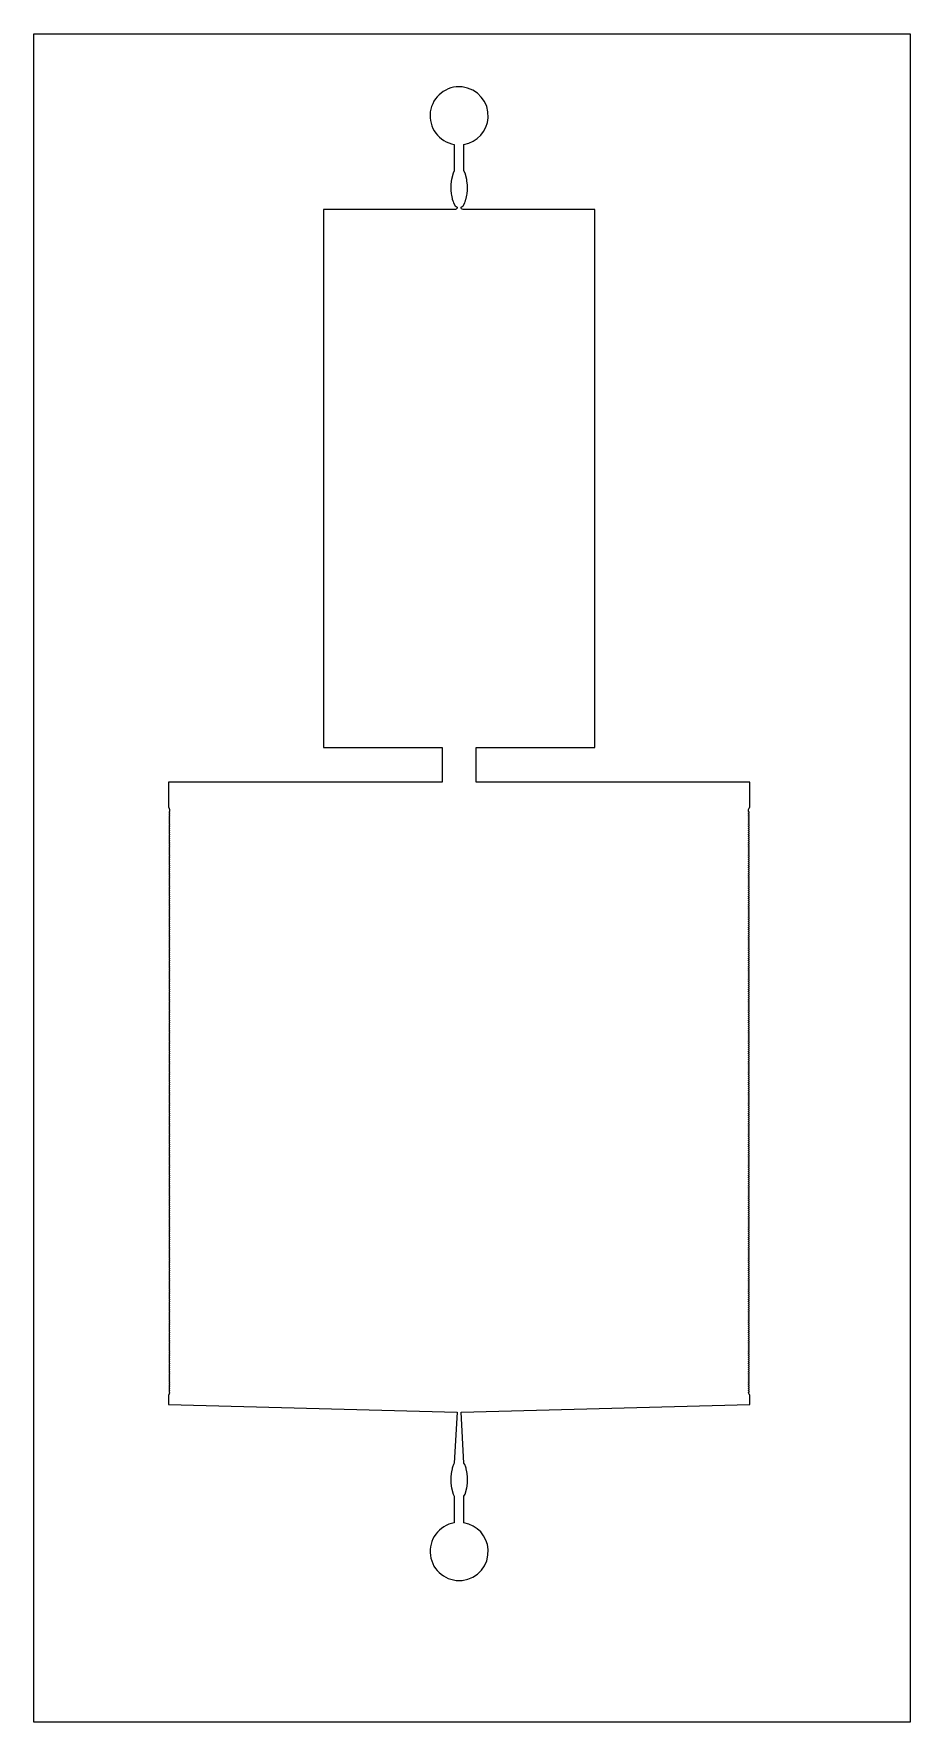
# Model space of a CAD drawing. Extents: x 505 to 23113, y 264 to 43835.
import ezdxf

# ---------------------------------------------------------------- set-up
doc = ezdxf.new("R2010")
doc.units = 13
doc.header["$MEASUREMENT"] = 0
doc.layers.add('box', color=7, linetype='Continuous')
doc.layers.add('Inlets Layer', color=7, linetype='Continuous', lineweight=0)

msp = doc.modelspace()

# ---------------------------------------------------------------- linework, layer by layer
at = {"layer": 'box'}
msp.add_lwpolyline([(505, 43835), (23113, 43835), (23113, 264), (505, 264)], close=True, dxfattribs=at)
at = {"layer": 'Inlets Layer'}
msp.add_lwpolyline([(11602, 6950), (11527, 8266), (18977, 8466), (18977, 8716), (18964, 8716), (18944, 8766), (18944, 8777, 0.774597), (18944, 8816), (18944, 8827, 0.774597), (18944, 8866), (18944, 8877, 0.774597), (18944, 8916), (18944, 8927, 0.774597), (18944, 8966), (18944, 8977, 0.774597), (18944, 9016), (18944, 9027, 0.774597), (18944, 9066), (18944, 9077, 0.774597), (18944, 9116), (18944, 9127, 0.774597), (18944, 9166), (18944, 9177, 0.774597), (18944, 9216), (18944, 9227, 0.774597), (18944, 9266), (18944, 9277, 0.774597), (18944, 9316), (18944, 9327, 0.774597), (18944, 9366), (18944, 9377, 0.774597), (18944, 9416), (18944, 9427, 0.774597), (18944, 9466), (18944, 9477, 0.774597), (18944, 9516), (18944, 9527, 0.774597), (18944, 9566), (18944, 9577, 0.774597), (18944, 9616), (18944, 9627, 0.774597), (18944, 9666), (18944, 9677, 0.774597), (18944, 9716), (18944, 9727, 0.774597), (18944, 9766), (18944, 9777, 0.774597), (18944, 9816), (18944, 9827, 0.774597), (18944, 9866), (18944, 9877, 0.774597), (18944, 9916), (18944, 9927, 0.774597), (18944, 9966), (18944, 9977, 0.774597), (18944, 10016), (18944, 10027, 0.774597), (18944, 10066), (18944, 10077, 0.774597), (18944, 10116), (18944, 10127, 0.774597), (18944, 10166), (18944, 10177, 0.774597), (18944, 10216), (18944, 10227, 0.774597), (18944, 10266), (18944, 10277, 0.774597), (18944, 10316), (18944, 10327, 0.774597), (18944, 10366), (18944, 10377, 0.774597), (18944, 10416), (18944, 10427, 0.774597), (18944, 10466), (18944, 10477, 0.774597), (18944, 10516), (18944, 10527, 0.774597), (18944, 10566), (18944, 10577, 0.774597), (18944, 10616), (18944, 10627, 0.774597), (18944, 10666), (18944, 10677, 0.774597), (18944, 10716), (18944, 10727, 0.774597), (18944, 10766), (18944, 10777, 0.774597), (18944, 10816), (18944, 10827, 0.774597), (18944, 10866), (18944, 10877, 0.774597), (18944, 10916), (18944, 10927, 0.774597), (18944, 10966), (18944, 10977, 0.774597), (18944, 11016), (18944, 11027, 0.774597), (18944, 11066), (18944, 11077, 0.774597), (18944, 11116), (18944, 11127, 0.774597), (18944, 11166), (18944, 11177, 0.774597), (18944, 11216), (18944, 11227, 0.774597), (18944, 11266), (18944, 11277, 0.774597), (18944, 11316), (18944, 11327, 0.774597), (18944, 11366), (18944, 11377, 0.774597), (18944, 11416), (18944, 11427, 0.774597), (18944, 11466), (18944, 11477, 0.774597), (18944, 11516), (18944, 11527, 0.774597), (18944, 11566), (18944, 11577, 0.774597), (18944, 11616), (18944, 11627, 0.774597), (18944, 11666), (18944, 11677, 0.774597), (18944, 11716), (18944, 11727, 0.774597), (18944, 11766), (18944, 11777, 0.774597), (18944, 11816), (18944, 11827, 0.774597), (18944, 11866), (18944, 11877, 0.774597), (18944, 11916), (18944, 11927, 0.774597), (18944, 11966), (18944, 11977, 0.774597), (18944, 12016), (18944, 12027, 0.774597), (18944, 12066), (18944, 12077, 0.774597), (18944, 12116), (18944, 12127, 0.774597), (18944, 12166), (18944, 12177, 0.774597), (18944, 12216), (18944, 12227, 0.774597), (18944, 12266), (18944, 12277, 0.774597), (18944, 12316), (18944, 12327, 0.774597), (18944, 12366), (18944, 12377, 0.774597), (18944, 12416), (18944, 12427, 0.774597), (18944, 12466), (18944, 12477, 0.774597), (18944, 12516), (18944, 12527, 0.774597), (18944, 12566), (18944, 12577, 0.774597), (18944, 12616), (18944, 12627, 0.774597), (18944, 12666), (18944, 12677, 0.774597), (18944, 12716), (18944, 12727, 0.774597), (18944, 12766), (18944, 12777, 0.774597), (18944, 12816), (18944, 12827, 0.774597), (18944, 12866), (18944, 12877, 0.774597), (18944, 12916), (18944, 12927, 0.774597), (18944, 12966), (18944, 12977, 0.774597), (18944, 13016), (18944, 13027, 0.774597), (18944, 13066), (18944, 13077, 0.774597), (18944, 13116), (18944, 13127, 0.774597), (18944, 13166), (18944, 13177, 0.774597), (18944, 13216), (18944, 13227, 0.774597), (18944, 13266), (18944, 13277, 0.774597), (18944, 13316), (18944, 13327, 0.774597), (18944, 13366), (18944, 13377, 0.774597), (18944, 13416), (18944, 13427, 0.774597), (18944, 13466), (18944, 13477, 0.774597), (18944, 13516), (18944, 13527, 0.774597), (18944, 13566), (18944, 13577, 0.774597), (18944, 13616), (18944, 13627, 0.774597), (18944, 13666), (18944, 13677, 0.774597), (18944, 13716), (18944, 13727, 0.774597), (18944, 13766), (18944, 13777, 0.774597), (18944, 13816), (18944, 13827, 0.774597), (18944, 13866), (18944, 13877, 0.774597), (18944, 13916), (18944, 13927, 0.774597), (18944, 13966), (18944, 13977, 0.774597), (18944, 14016), (18944, 14027, 0.774597), (18944, 14066), (18944, 14077, 0.774597), (18944, 14116), (18944, 14127, 0.774597), (18944, 14166), (18944, 14177, 0.774597), (18944, 14216), (18944, 14227, 0.774597), (18944, 14266), (18944, 14277, 0.774597), (18944, 14316), (18944, 14327, 0.774597), (18944, 14366), (18944, 14377, 0.774597), (18944, 14416), (18944, 14427, 0.774597), (18944, 14466), (18944, 14477, 0.774597), (18944, 14516), (18944, 14527, 0.774597), (18944, 14566), (18944, 14577, 0.774597), (18944, 14616), (18944, 14627, 0.774597), (18944, 14666), (18944, 14677, 0.774597), (18944, 14716), (18944, 14727, 0.774597), (18944, 14766), (18944, 14777, 0.774597), (18944, 14816), (18944, 14827, 0.774597), (18944, 14866), (18944, 14877, 0.774597), (18944, 14916), (18944, 14927, 0.774597), (18944, 14966), (18944, 14977, 0.774597), (18944, 15016), (18944, 15027, 0.774597), (18944, 15066), (18944, 15077, 0.774597), (18944, 15116), (18944, 15127, 0.774597), (18944, 15166), (18944, 15177, 0.774597), (18944, 15216), (18944, 15227, 0.774597), (18944, 15266), (18944, 15277, 0.774597), (18944, 15316), (18944, 15327, 0.774597), (18944, 15366), (18944, 15377, 0.774597), (18944, 15416), (18944, 15427, 0.774597), (18944, 15466), (18944, 15477, 0.774597), (18944, 15516), (18944, 15527, 0.774597), (18944, 15566), (18944, 15577, 0.774597), (18944, 15616), (18944, 15627, 0.774597), (18944, 15666), (18944, 15677, 0.774597), (18944, 15716), (18944, 15727, 0.774597), (18944, 15766), (18944, 15777, 0.774597), (18944, 15816), (18944, 15827, 0.774597), (18944, 15866), (18944, 15877, 0.774597), (18944, 15916), (18944, 15927, 0.774597), (18944, 15966), (18944, 15977, 0.774597), (18944, 16016), (18944, 16027, 0.774597), (18944, 16066), (18944, 16077, 0.774597), (18944, 16116), (18944, 16127, 0.774597), (18944, 16166), (18944, 16177, 0.774597), (18944, 16216), (18944, 16227, 0.774597), (18944, 16266), (18944, 16277, 0.774597), (18944, 16316), (18944, 16327, 0.774597), (18944, 16366), (18944, 16377, 0.774597), (18944, 16416), (18944, 16427, 0.774597), (18944, 16466), (18944, 16477, 0.774597), (18944, 16516), (18944, 16527, 0.774597), (18944, 16566), (18944, 16577, 0.774597), (18944, 16616), (18944, 16627, 0.774597), (18944, 16666), (18944, 16677, 0.774597), (18944, 16716), (18944, 16727, 0.774597), (18944, 16766), (18944, 16777, 0.774597), (18944, 16816), (18944, 16827, 0.774597), (18944, 16866), (18944, 16877, 0.774597), (18944, 16916), (18944, 16927, 0.774597), (18944, 16966), (18944, 16977, 0.774597), (18944, 17016), (18944, 17027, 0.774597), (18944, 17066), (18944, 17077, 0.774597), (18944, 17116), (18944, 17127, 0.774597), (18944, 17166), (18944, 17177, 0.774597), (18944, 17216), (18944, 17227, 0.774597), (18944, 17266), (18944, 17277, 0.774597), (18944, 17316), (18944, 17327, 0.774597), (18944, 17366), (18944, 17377, 0.774597), (18944, 17416), (18944, 17427, 0.774597), (18944, 17466), (18944, 17477, 0.774597), (18944, 17516), (18944, 17527, 0.774597), (18944, 17566), (18944, 17577, 0.774597), (18944, 17616), (18944, 17627, 0.774597), (18944, 17666), (18944, 17677, 0.774597), (18944, 17716), (18944, 17727, 0.774597), (18944, 17766), (18944, 17777, 0.774597), (18944, 17816), (18944, 17827, 0.774597), (18944, 17866), (18944, 17877, 0.774597), (18944, 17916), (18944, 17927, 0.774597), (18944, 17966), (18944, 17977, 0.774597), (18944, 18016), (18944, 18027, 0.774597), (18944, 18066), (18944, 18077, 0.774597), (18944, 18116), (18944, 18127, 0.774597), (18944, 18166), (18944, 18177, 0.774597), (18944, 18216), (18944, 18227, 0.774597), (18944, 18266), (18944, 18277, 0.774597), (18944, 18316), (18944, 18327, 0.774597), (18944, 18366), (18944, 18377, 0.774597), (18944, 18416), (18944, 18427, 0.774597), (18944, 18466), (18944, 18477, 0.774597), (18944, 18516), (18944, 18527, 0.774597), (18944, 18566), (18944, 18577, 0.774597), (18944, 18616), (18944, 18627, 0.774597), (18944, 18666), (18944, 18677, 0.774597), (18944, 18716), (18944, 18727, 0.774597), (18944, 18766), (18944, 18777, 0.774597), (18944, 18816), (18944, 18827, 0.774597), (18944, 18866), (18944, 18877, 0.774597), (18944, 18916), (18944, 18927, 0.774597), (18944, 18966), (18944, 18977, 0.774597), (18944, 19016), (18944, 19027, 0.774597), (18944, 19066), (18944, 19077, 0.774597), (18944, 19116), (18944, 19127, 0.774597), (18944, 19166), (18944, 19177, 0.774597), (18944, 19216), (18944, 19227, 0.774597), (18944, 19266), (18944, 19277, 0.774597), (18944, 19316), (18944, 19327, 0.774597), (18944, 19366), (18944, 19377, 0.774597), (18944, 19416), (18944, 19427, 0.774597), (18944, 19466), (18944, 19477, 0.774597), (18944, 19516), (18944, 19527, 0.774597), (18944, 19566), (18944, 19577, 0.774597), (18944, 19616), (18944, 19627, 0.774597), (18944, 19666), (18944, 19677, 0.774597), (18944, 19716), (18944, 19727, 0.774597), (18944, 19766), (18944, 19777, 0.774597), (18944, 19816), (18944, 19827, 0.774597), (18944, 19866), (18944, 19877, 0.774597), (18944, 19916), (18944, 19927, 0.774597), (18944, 19966), (18944, 19977, 0.774597), (18944, 20016), (18944, 20027, 0.774597), (18944, 20066), (18944, 20077, 0.774597), (18944, 20116), (18944, 20127, 0.774597), (18944, 20166), (18944, 20177, 0.774597), (18944, 20216), (18944, 20227, 0.774597), (18944, 20266), (18944, 20277, 0.774597), (18944, 20316), (18944, 20327, 0.774597), (18944, 20366), (18944, 20377, 0.774597), (18944, 20416), (18944, 20427, 0.774597), (18944, 20466), (18944, 20477, 0.774597), (18944, 20516), (18944, 20527, 0.774597), (18944, 20566), (18944, 20577, 0.774597), (18944, 20616), (18944, 20627, 0.774597), (18944, 20666), (18944, 20677, 0.774597), (18944, 20716), (18944, 20727, 0.774597), (18944, 20766), (18944, 20777, 0.774597), (18944, 20816), (18944, 20827, 0.774597), (18944, 20866), (18944, 20877, 0.774597), (18944, 20916), (18944, 20927, 0.774597), (18944, 20966), (18944, 20977, 0.774597), (18944, 21016), (18944, 21027, 0.774597), (18944, 21066), (18944, 21077, 0.774597), (18944, 21116), (18944, 21127, 0.774597), (18944, 21166), (18944, 21177, 0.774597), (18944, 21216), (18944, 21227, 0.774597), (18944, 21266), (18944, 21277, 0.774597), (18944, 21316), (18944, 21327, 0.774597), (18944, 21366), (18944, 21377, 0.774597), (18944, 21416), (18944, 21427, 0.774597), (18944, 21466), (18944, 21477, 0.774597), (18944, 21516), (18944, 21527, 0.774597), (18944, 21566), (18944, 21577, 0.774597), (18944, 21616), (18944, 21627, 0.774597), (18944, 21666), (18944, 21677, 0.774597), (18944, 21716), (18944, 21727, 0.774597), (18944, 21766), (18944, 21777, 0.774597), (18944, 21816), (18944, 21827, 0.774597), (18944, 21866), (18944, 21877, 0.774597), (18944, 21916), (18944, 21927, 0.774597), (18944, 21966), (18944, 21977, 0.774597), (18944, 22016), (18944, 22027, 0.774597), (18944, 22066), (18944, 22077, 0.774597), (18944, 22116), (18944, 22127, 0.774597), (18944, 22166), (18944, 22177, 0.774597), (18944, 22216), (18944, 22227, 0.774597), (18944, 22266), (18944, 22277, 0.774597), (18944, 22316), (18944, 22327, 0.774597), (18944, 22366), (18944, 22377, 0.774597), (18944, 22416), (18944, 22427, 0.774597), (18944, 22466), (18944, 22477, 0.774597), (18944, 22516), (18944, 22527, 0.774597), (18944, 22566), (18944, 22577, 0.774597), (18944, 22616), (18944, 22627, 0.774597), (18944, 22666), (18944, 22677, 0.774597), (18944, 22716), (18944, 22727, 0.774597), (18944, 22766), (18944, 22777, 0.774597), (18944, 22816), (18944, 22827, 0.774597), (18944, 22866), (18944, 22877, 0.774597), (18944, 22916), (18944, 22927, 0.774597), (18944, 22966), (18944, 22977, 0.774597), (18944, 23016), (18944, 23027, 0.774597), (18944, 23066), (18944, 23077, 0.774597), (18944, 23116), (18944, 23127, 0.774597), (18944, 23166), (18944, 23177, 0.774597), (18944, 23216), (18944, 23227, 0.774597), (18944, 23266), (18944, 23277, 0.774597), (18944, 23316), (18944, 23327, 0.774597), (18944, 23366), (18944, 23377, 0.774597), (18944, 23416), (18944, 23427, 0.774597), (18944, 23466), (18944, 23477, 0.774597), (18944, 23516), (18944, 23527, 0.774597), (18944, 23566), (18944, 23577, 0.774597), (18944, 23616), (18944, 23627, 0.774597), (18944, 23666), (18944, 23677, 0.774597), (18944, 23716), (18944, 23727, 0.774597), (18944, 23766), (18944, 23816), (18964, 23866), (18977, 23866), (18977, 24469), (18977, 24519), (12556, 24519), (12013, 24519), (11913, 24519), (11913, 24619), (11913, 25135), (11913, 25420), (12977, 25420), (14977, 25420), (14977, 25470), (14977, 39304), (11577, 39304, -0.387956), (11527, 39356), (11577, 39392), (11620, 39472), (11634, 39504), (11640, 39520), (11653, 39564), (11659, 39586), (11675, 39666), (11681, 39702), (11689, 39802), (11689, 39934), (11679, 40034), (11675, 40074), (11633, 40235), (11602, 40294), (11602, 40978, 0.347177), (12225, 41668, 2.252077), (11352, 40978), (11352, 40387), (11352, 40294), (11321, 40235), (11279, 40074), (11274, 40034), (11265, 39934), (11264, 39802), (11273, 39702), (11279, 39666), (11294, 39586), (11300, 39564), (11314, 39520), (11319, 39504), (11333, 39472), (11376, 39391), (11427, 39356, -0.3605), (11381, 39304), (7977, 39304), (7977, 25470), (7977, 25420), (9977, 25420), (11040, 25420), (11040, 25135), (11040, 24619), (11040, 24519), (10940, 24519), (10398, 24519), (3977, 24519), (3977, 24469), (3977, 24066), (3977, 23866), (3989, 23866), (4009, 23816), (4009, 23766, 0.774597), (4009, 23727), (4009, 23716, 0.774597), (4009, 23677), (4009, 23666, 0.774597), (4009, 23627), (4009, 23616, 0.774597), (4009, 23577), (4009, 23566, 0.774597), (4009, 23527), (4009, 23516, 0.774597), (4009, 23477), (4009, 23466, 0.774597), (4009, 23427), (4009, 23416, 0.774597), (4009, 23377), (4009, 23366, 0.774597), (4009, 23327), (4009, 23316, 0.774597), (4009, 23277), (4009, 23266, 0.774597), (4009, 23227), (4009, 23216, 0.774597), (4009, 23177), (4009, 23166, 0.774597), (4009, 23127), (4009, 23116, 0.774597), (4009, 23077), (4009, 23066, 0.774597), (4009, 23027), (4009, 23016, 0.774597), (4009, 22977), (4009, 22966, 0.774597), (4009, 22927), (4009, 22916, 0.774597), (4009, 22877), (4009, 22866, 0.774597), (4009, 22827), (4009, 22816, 0.774597), (4009, 22777), (4009, 22766, 0.774597), (4009, 22727), (4009, 22716, 0.774597), (4009, 22677), (4009, 22666, 0.774597), (4009, 22627), (4009, 22616, 0.774597), (4009, 22577), (4009, 22566, 0.774597), (4009, 22527), (4009, 22516, 0.774597), (4009, 22477), (4009, 22466, 0.774597), (4009, 22427), (4009, 22416, 0.774597), (4009, 22377), (4009, 22366, 0.774597), (4009, 22327), (4009, 22316, 0.774597), (4009, 22277), (4009, 22266, 0.774597), (4009, 22227), (4009, 22216, 0.774597), (4009, 22177), (4009, 22166, 0.774597), (4009, 22127), (4009, 22116, 0.774597), (4009, 22077), (4009, 22066, 0.774597), (4009, 22027), (4009, 22016, 0.774597), (4009, 21977), (4009, 21966, 0.774597), (4009, 21927), (4009, 21916, 0.774597), (4009, 21877), (4009, 21866, 0.774597), (4009, 21827), (4009, 21816, 0.774597), (4009, 21777), (4009, 21766, 0.774597), (4009, 21727), (4009, 21716, 0.774597), (4009, 21677), (4009, 21666, 0.774597), (4009, 21627), (4009, 21616, 0.774597), (4009, 21577), (4009, 21566, 0.774597), (4009, 21527), (4009, 21516, 0.774597), (4009, 21477), (4009, 21466, 0.774597), (4009, 21427), (4009, 21416, 0.774597), (4009, 21377), (4009, 21366, 0.774597), (4009, 21327), (4009, 21316, 0.774597), (4009, 21277), (4009, 21266, 0.774597), (4009, 21227), (4009, 21216, 0.774597), (4009, 21177), (4009, 21166, 0.774597), (4009, 21127), (4009, 21116, 0.774597), (4009, 21077), (4009, 21066, 0.774597), (4009, 21027), (4009, 21016, 0.774597), (4009, 20977), (4009, 20966, 0.774597), (4009, 20927), (4009, 20916, 0.774597), (4009, 20877), (4009, 20866, 0.774597), (4009, 20827), (4009, 20816, 0.774597), (4009, 20777), (4009, 20766, 0.774597), (4009, 20727), (4009, 20716, 0.774597), (4009, 20677), (4009, 20666, 0.774597), (4009, 20627), (4009, 20616, 0.774597), (4009, 20577), (4009, 20566, 0.774597), (4009, 20527), (4009, 20516, 0.774597), (4009, 20477), (4009, 20466, 0.774597), (4009, 20427), (4009, 20416, 0.774597), (4009, 20377), (4009, 20366, 0.774597), (4009, 20327), (4009, 20316, 0.774597), (4009, 20277), (4009, 20266, 0.774597), (4009, 20227), (4009, 20216, 0.774597), (4009, 20177), (4009, 20166, 0.774597), (4009, 20127), (4009, 20116, 0.774597), (4009, 20077), (4009, 20066, 0.774597), (4009, 20027), (4009, 20016, 0.774597), (4009, 19977), (4009, 19966, 0.774597), (4009, 19927), (4009, 19916, 0.774597), (4009, 19877), (4009, 19866, 0.774597), (4009, 19827), (4009, 19816, 0.774597), (4009, 19777), (4009, 19766, 0.774597), (4009, 19727), (4009, 19716, 0.774597), (4009, 19677), (4009, 19666, 0.774597), (4009, 19627), (4009, 19616, 0.774597), (4009, 19577), (4009, 19566, 0.774597), (4009, 19527), (4009, 19516, 0.774597), (4009, 19477), (4009, 19466, 0.774597), (4009, 19427), (4009, 19416, 0.774597), (4009, 19377), (4009, 19366, 0.774597), (4009, 19327), (4009, 19316, 0.774597), (4009, 19277), (4009, 19266, 0.774597), (4009, 19227), (4009, 19216, 0.774597), (4009, 19177), (4009, 19166, 0.774597), (4009, 19127), (4009, 19116, 0.774597), (4009, 19077), (4009, 19066, 0.774597), (4009, 19027), (4009, 19016, 0.774597), (4009, 18977), (4009, 18966, 0.774597), (4009, 18927), (4009, 18916, 0.774597), (4009, 18877), (4009, 18866, 0.774597), (4009, 18827), (4009, 18816, 0.774597), (4009, 18777), (4009, 18766, 0.774597), (4009, 18727), (4009, 18716, 0.774597), (4009, 18677), (4009, 18666, 0.774597), (4009, 18627), (4009, 18616, 0.774597), (4009, 18577), (4009, 18566, 0.774597), (4009, 18527), (4009, 18516, 0.774597), (4009, 18477), (4009, 18466, 0.774597), (4009, 18427), (4009, 18416, 0.774597), (4009, 18377), (4009, 18366, 0.774597), (4009, 18327), (4009, 18316, 0.774597), (4009, 18277), (4009, 18266, 0.774597), (4009, 18227), (4009, 18216, 0.774597), (4009, 18177), (4009, 18166, 0.774597), (4009, 18127), (4009, 18116, 0.774597), (4009, 18077), (4009, 18066, 0.774597), (4009, 18027), (4009, 18016, 0.774597), (4009, 17977), (4009, 17966, 0.774597), (4009, 17927), (4009, 17916, 0.774597), (4009, 17877), (4009, 17866, 0.774597), (4009, 17827), (4009, 17816, 0.774597), (4009, 17777), (4009, 17766, 0.774597), (4009, 17727), (4009, 17716, 0.774597), (4009, 17677), (4009, 17666, 0.774597), (4009, 17627), (4009, 17616, 0.774597), (4009, 17577), (4009, 17566, 0.774597), (4009, 17527), (4009, 17516, 0.774597), (4009, 17477), (4009, 17466, 0.774597), (4009, 17427), (4009, 17416, 0.774597), (4009, 17377), (4009, 17366, 0.774597), (4009, 17327), (4009, 17316, 0.774597), (4009, 17277), (4009, 17266, 0.774597), (4009, 17227), (4009, 17216, 0.774597), (4009, 17177), (4009, 17166, 0.774597), (4009, 17127), (4009, 17116, 0.774597), (4009, 17077), (4009, 17066, 0.774597), (4009, 17027), (4009, 17016, 0.774597), (4009, 16977), (4009, 16966, 0.774597), (4009, 16927), (4009, 16916, 0.774597), (4009, 16877), (4009, 16866, 0.774597), (4009, 16827), (4009, 16816, 0.774597), (4009, 16777), (4009, 16766, 0.774597), (4009, 16727), (4009, 16716, 0.774597), (4009, 16677), (4009, 16666, 0.774597), (4009, 16627), (4009, 16616, 0.774597), (4009, 16577), (4009, 16566, 0.774597), (4009, 16527), (4009, 16516, 0.774597), (4009, 16477), (4009, 16466, 0.774597), (4009, 16427), (4009, 16416, 0.774597), (4009, 16377), (4009, 16366, 0.774597), (4009, 16327), (4009, 16316, 0.774597), (4009, 16277), (4009, 16266, 0.774597), (4009, 16227), (4009, 16216, 0.774597), (4009, 16177), (4009, 16166, 0.774597), (4009, 16127), (4009, 16116, 0.774597), (4009, 16077), (4009, 16066, 0.774597), (4009, 16027), (4009, 16016, 0.774597), (4009, 15977), (4009, 15966, 0.774597), (4009, 15927), (4009, 15916, 0.774597), (4009, 15877), (4009, 15866, 0.774597), (4009, 15827), (4009, 15816, 0.774597), (4009, 15777), (4009, 15766, 0.774597), (4009, 15727), (4009, 15716, 0.774597), (4009, 15677), (4009, 15666, 0.774597), (4009, 15627), (4009, 15616, 0.774597), (4009, 15577), (4009, 15566, 0.774597), (4009, 15527), (4009, 15516, 0.774597), (4009, 15477), (4009, 15466, 0.774597), (4009, 15427), (4009, 15416, 0.774597), (4009, 15377), (4009, 15366, 0.774597), (4009, 15327), (4009, 15316, 0.774597), (4009, 15277), (4009, 15266, 0.774597), (4009, 15227), (4009, 15216, 0.774597), (4009, 15177), (4009, 15166, 0.774597), (4009, 15127), (4009, 15116, 0.774597), (4009, 15077), (4009, 15066, 0.774597), (4009, 15027), (4009, 15016, 0.774597), (4009, 14977), (4009, 14966, 0.774597), (4009, 14927), (4009, 14916, 0.774597), (4009, 14877), (4009, 14866, 0.774597), (4009, 14827), (4009, 14816, 0.774597), (4009, 14777), (4009, 14766, 0.774597), (4009, 14727), (4009, 14716, 0.774597), (4009, 14677), (4009, 14666, 0.774597), (4009, 14627), (4009, 14616, 0.774597), (4009, 14577), (4009, 14566, 0.774597), (4009, 14527), (4009, 14516, 0.774597), (4009, 14477), (4009, 14466, 0.774597), (4009, 14427), (4009, 14416, 0.774597), (4009, 14377), (4009, 14366, 0.774597), (4009, 14327), (4009, 14316, 0.774597), (4009, 14277), (4009, 14266, 0.774597), (4009, 14227), (4009, 14216, 0.774597), (4009, 14177), (4009, 14166, 0.774597), (4009, 14127), (4009, 14116, 0.774597), (4009, 14077), (4009, 14066, 0.774597), (4009, 14027), (4009, 14016, 0.774597), (4009, 13977), (4009, 13966, 0.774597), (4009, 13927), (4009, 13916, 0.774597), (4009, 13877), (4009, 13866, 0.774597), (4009, 13827), (4009, 13816, 0.774597), (4009, 13777), (4009, 13766, 0.774597), (4009, 13727), (4009, 13716, 0.774597), (4009, 13677), (4009, 13666, 0.774597), (4009, 13627), (4009, 13616, 0.774597), (4009, 13577), (4009, 13566, 0.774597), (4009, 13527), (4009, 13516, 0.774597), (4009, 13477), (4009, 13466, 0.774597), (4009, 13427), (4009, 13416, 0.774597), (4009, 13377), (4009, 13366, 0.774597), (4009, 13327), (4009, 13316, 0.774597), (4009, 13277), (4009, 13266, 0.774597), (4009, 13227), (4009, 13216, 0.774597), (4009, 13177), (4009, 13166, 0.774597), (4009, 13127), (4009, 13116, 0.774597), (4009, 13077), (4009, 13066, 0.774597), (4009, 13027), (4009, 13016, 0.774597), (4009, 12977), (4009, 12966, 0.774597), (4009, 12927), (4009, 12916, 0.774597), (4009, 12877), (4009, 12866, 0.774597), (4009, 12827), (4009, 12816, 0.774597), (4009, 12777), (4009, 12766, 0.774597), (4009, 12727), (4009, 12716, 0.774597), (4009, 12677), (4009, 12666, 0.774597), (4009, 12627), (4009, 12616, 0.774597), (4009, 12577), (4009, 12566, 0.774597), (4009, 12527), (4009, 12516, 0.774597), (4009, 12477), (4009, 12466, 0.774597), (4009, 12427), (4009, 12416, 0.774597), (4009, 12377), (4009, 12366, 0.774597), (4009, 12327), (4009, 12316, 0.774597), (4009, 12277), (4009, 12266, 0.774597), (4009, 12227), (4009, 12216, 0.774597), (4009, 12177), (4009, 12166, 0.774597), (4009, 12127), (4009, 12116, 0.774597), (4009, 12077), (4009, 12066, 0.774597), (4009, 12027), (4009, 12016, 0.774597), (4009, 11977), (4009, 11966, 0.774597), (4009, 11927), (4009, 11916, 0.774597), (4009, 11877), (4009, 11866, 0.774597), (4009, 11827), (4009, 11816, 0.774597), (4009, 11777), (4009, 11766, 0.774597), (4009, 11727), (4009, 11716, 0.774597), (4009, 11677), (4009, 11666, 0.774597), (4009, 11627), (4009, 11616, 0.774597), (4009, 11577), (4009, 11566, 0.774597), (4009, 11527), (4009, 11516, 0.774597), (4009, 11477), (4009, 11466, 0.774597), (4009, 11427), (4009, 11416, 0.774597), (4009, 11377), (4009, 11366, 0.774597), (4009, 11327), (4009, 11316, 0.774597), (4009, 11277), (4009, 11266, 0.774597), (4009, 11227), (4009, 11216, 0.774597), (4009, 11177), (4009, 11166, 0.774597), (4009, 11127), (4009, 11116, 0.774597), (4009, 11077), (4009, 11066, 0.774597), (4009, 11027), (4009, 11016, 0.774597), (4009, 10977), (4009, 10966, 0.774597), (4009, 10927), (4009, 10916, 0.774597), (4009, 10877), (4009, 10866, 0.774597), (4009, 10827), (4009, 10816, 0.774597), (4009, 10777), (4009, 10766, 0.774597), (4009, 10727), (4009, 10716, 0.774597), (4009, 10677), (4009, 10666, 0.774597), (4009, 10627), (4009, 10616, 0.774597), (4009, 10577), (4009, 10566, 0.774597), (4009, 10527), (4009, 10516, 0.774597), (4009, 10477), (4009, 10466, 0.774597), (4009, 10427), (4009, 10416, 0.774597), (4009, 10377), (4009, 10366, 0.774597), (4009, 10327), (4009, 10316, 0.774597), (4009, 10277), (4009, 10266, 0.774597), (4009, 10227), (4009, 10216, 0.774597), (4009, 10177), (4009, 10166, 0.774597), (4009, 10127), (4009, 10116, 0.774597), (4009, 10077), (4009, 10066, 0.774597), (4009, 10027), (4009, 10016, 0.774597), (4009, 9977), (4009, 9966, 0.774597), (4009, 9927), (4009, 9916, 0.774597), (4009, 9877), (4009, 9866, 0.774597), (4009, 9827), (4009, 9816, 0.774597), (4009, 9777), (4009, 9766, 0.774597), (4009, 9727), (4009, 9716, 0.774597), (4009, 9677), (4009, 9666, 0.774597), (4009, 9627), (4009, 9616, 0.774597), (4009, 9577), (4009, 9566, 0.774597), (4009, 9527), (4009, 9516, 0.774597), (4009, 9477), (4009, 9466, 0.774597), (4009, 9427), (4009, 9416, 0.774597), (4009, 9377), (4009, 9366, 0.774597), (4009, 9327), (4009, 9316, 0.774597), (4009, 9277), (4009, 9266, 0.774597), (4009, 9227), (4009, 9216, 0.774597), (4009, 9177), (4009, 9166, 0.774597), (4009, 9127), (4009, 9116, 0.774597), (4009, 9077), (4009, 9066, 0.774597), (4009, 9027), (4009, 9016, 0.774597), (4009, 8977), (4009, 8966, 0.774597), (4009, 8927), (4009, 8916, 0.774597), (4009, 8877), (4009, 8866, 0.774597), (4009, 8827), (4009, 8816, 0.774597), (4009, 8777), (4009, 8766), (3989, 8716), (3977, 8716), (3977, 8466), (11427, 8266), (11352, 6951), (11334, 6917), (11319, 6885), (11314, 6868), (11300, 6824), (11295, 6802), (11279, 6722), (11273, 6686), (11264, 6586), (11265, 6454), (11274, 6354), (11279, 6314), (11321, 6153), (11352, 6094), (11352, 6002), (11352, 5410, 2.252077), (12225, 4721, 0.347177), (11602, 5410), (11602, 6094), (11633, 6153), (11675, 6314), (11680, 6354), (11689, 6454), (11690, 6586), (11681, 6686), (11675, 6722), (11659, 6802), (11654, 6824), (11640, 6868), (11635, 6885), (11621, 6917), (11602, 6951)], format="xyb", close=True, dxfattribs=at)

doc.saveas('drawing.dxf')
